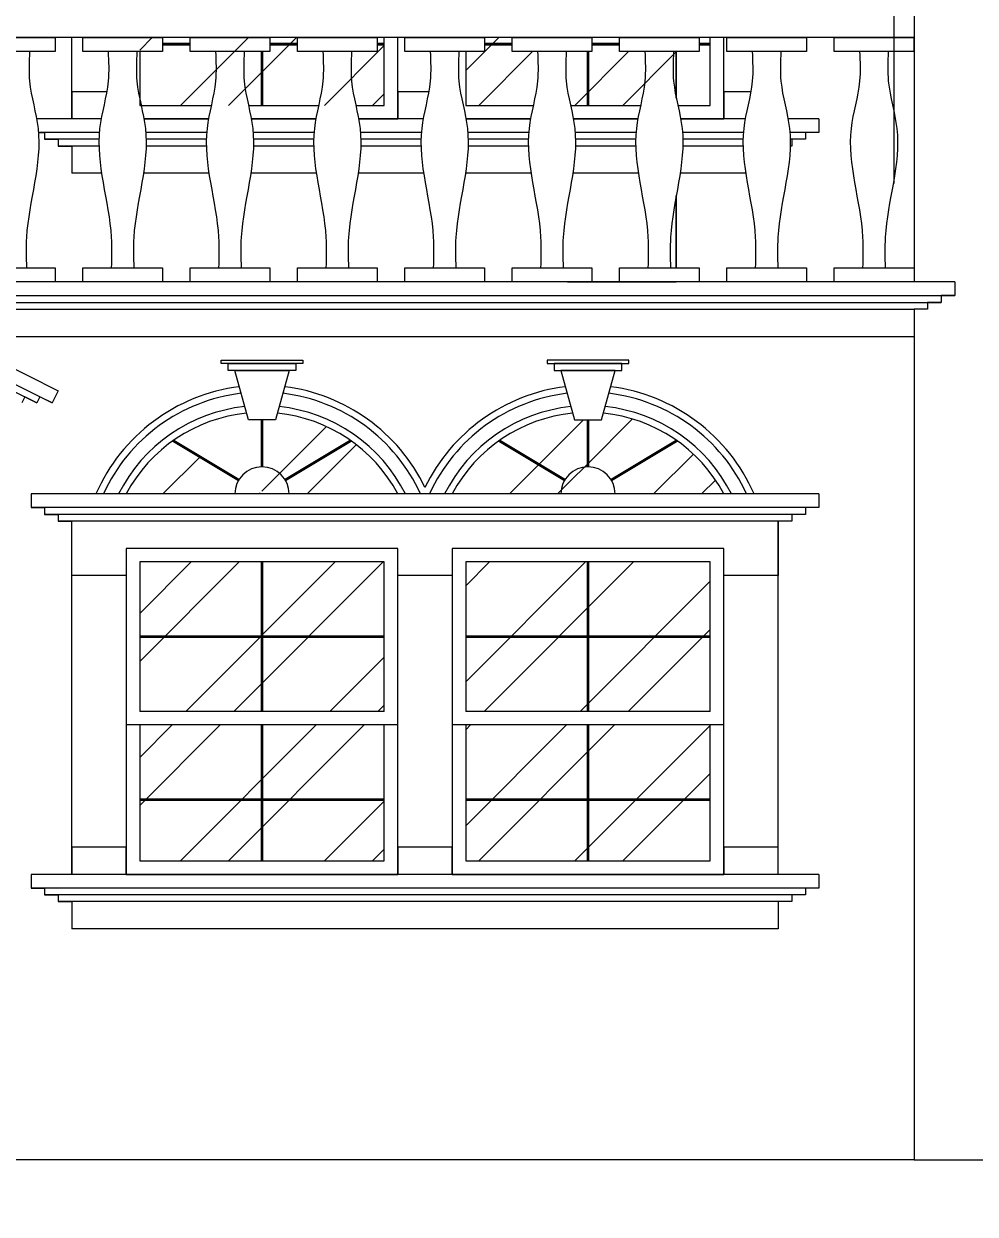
# Model space of a CAD drawing. Header units: inches. Extents: x -370 to 18, y -197 to 199.
# Drawn here: x -184.432 to -180.93, y 165.338 to 169.718 of the extents above; entities that cross this region are included whole.
import ezdxf
from ezdxf.enums import TextEntityAlignment as Align

# ---------------------------------------------------------------- set-up
doc = ezdxf.new("R2010")
doc.units = ezdxf.units.IN
doc.header["$MEASUREMENT"] = 0
doc.linetypes.add('CENTER2', pattern=[28.575, 19.05, -3.175, 3.175, -3.175])
doc.layers.add('MUEBLES', color=7, linetype='Continuous')
doc.styles.get("Standard").update_dxf_attribs({"font": 'arial.ttf'})
pattern_1 = [(45, (-262.92226, 225.59636), (-0.265165, 0.265165), []), (45, (-262.7455, 225.59636), (-0.265165, 0.265165), [])]
pattern_2 = [(45, (-261.72226, 225.59636), (-0.265165, 0.265165), []), (45, (-261.5455, 225.59636), (-0.265165, 0.265165), [])]

# ---------------------------------------------------------------- blocks, each defined once
blk = doc.blocks.new('EJE NORTE NUEVO')
at = {"color": 2, "linetype": 'CENTER2'}
blk.add_line((0, 2.5579), (0, -2.5579), dxfattribs=at)
at = {"color": 4}
blk.add_attdef('A', text='', height=0.3581, dxfattribs=at).set_placement((0, 2.9051), align=Align.MIDDLE_CENTER)

msp = doc.modelspace()

# ---------------------------------------------------------------- hatches: boundary and pattern name
at = {"transparency": 33554610}
h = msp.add_hatch(dxfattribs=at)
h.set_pattern_fill('ANSI32', color=8)
h.set_pattern_definition([(45, (-261.72226, 228.37636), (-0.265165, 0.265165), []), (45, (-261.5455, 228.37636), (-0.265165, 0.265165), [])])
h.paths.add_polyline_path([(-183.10541, 169.96803), (-184.00541, 169.96803), (-184.00541, 170.51803), (-183.10541, 170.51803)])
h.paths.add_polyline_path([(-183.10541, 169.76803), (-184.00541, 169.76803), (-184.00541, 169.91803), (-183.10541, 169.91803)])
h.paths.add_polyline_path([(-183.13187, 169.61584), (-183.13187, 169.66803), (-183.10541, 169.66803), (-183.10541, 169.41803), (-184.00541, 169.41803), (-184.00541, 169.66803), (-183.42513, 169.66803), (-183.42513, 169.61584)])
h = msp.add_hatch(dxfattribs=at)
h.set_pattern_fill('ANSI32', color=8)
h.set_pattern_definition([(45, (-262.92226, 228.37636), (-0.265165, 0.265165), []), (45, (-262.7455, 228.37636), (-0.265165, 0.265165), [])])
h.paths.add_polyline_path([(-181.90541, 169.96803), (-182.80541, 169.96803), (-182.80541, 170.51803), (-181.90541, 170.51803)])
h.paths.add_polyline_path([(-181.90541, 169.76803), (-182.80541, 169.76803), (-182.80541, 169.91803), (-181.90541, 169.91803)])
h.paths.add_polyline_path([(-181.94666, 169.61584), (-181.94666, 169.66803), (-181.90541, 169.66803), (-181.90541, 169.41803), (-182.80541, 169.41803), (-182.80541, 169.66803), (-182.63498, 169.66803), (-182.63498, 169.61584), (-182.34173, 169.61584), (-182.34173, 169.66803), (-182.23991, 169.66803), (-182.23991, 169.61584)])
h = msp.add_hatch(dxfattribs=at)
h.set_pattern_fill('ANSI32', color=8)
h.set_pattern_definition(pattern_2)
h.paths.add_polyline_path([(-183.55541, 168.26033), (-183.50541, 168.26033), (-183.4986, 168.28518, -0.1293594), (-183.22847, 168.1842), (-183.55541, 167.98803)])
h = msp.add_hatch(dxfattribs=at)
h.set_pattern_fill('ANSI32', color=8)
h.set_pattern_definition(pattern_1)
h.paths.add_polyline_path([(-182.41223, 168.28518), (-182.40541, 168.26033), (-182.35541, 168.26033), (-182.35541, 167.98803), (-182.68236, 168.1842, -0.1293594)])
h = msp.add_hatch(dxfattribs=at)
h.set_pattern_fill('ANSI32', color=8)
h.set_pattern_definition(pattern_1)
h.paths.add_polyline_path([(-182.35541, 168.26033), (-182.30541, 168.26033), (-182.2986, 168.28518, -0.1293594), (-182.02847, 168.1842), (-182.35541, 167.98803)])
h = msp.add_hatch(dxfattribs=at)
h.set_pattern_fill('ANSI32', color=8)
h.set_pattern_definition(pattern_2)
h.paths.add_polyline_path([(-183.88236, 168.1842), (-183.55541, 167.98803), (-184.05541, 167.98803, -0.1169867)])
h = msp.add_hatch(dxfattribs=at)
h.set_pattern_fill('ANSI32', color=8)
h.set_pattern_definition(pattern_2)
h.paths.add_polyline_path([(-183.22847, 168.1842, -0.1169867), (-183.05541, 167.98803), (-183.55541, 167.98803)])
h = msp.add_hatch(dxfattribs=at)
h.set_pattern_fill('ANSI32', color=8)
h.set_pattern_definition(pattern_1)
h.paths.add_polyline_path([(-182.68236, 168.1842), (-182.35541, 167.98803), (-182.85541, 167.98803, -0.1169867)])
h = msp.add_hatch(dxfattribs=at)
h.set_pattern_fill('ANSI32', color=8)
h.set_pattern_definition(pattern_1)
h.paths.add_polyline_path([(-182.02847, 168.1842, -0.1169867), (-181.85541, 167.98803), (-182.35541, 167.98803)])
h = msp.add_hatch(dxfattribs=at)
h.set_pattern_fill('ANSI32', color=8)
h.set_pattern_definition(pattern_2)
h.paths.add_polyline_path([(-184.00541, 167.13803), (-183.10541, 167.13803), (-183.10541, 166.63803), (-184.00541, 166.63803)])
h.paths.add_polyline_path([(-183.10541, 167.18803), (-184.00541, 167.18803), (-184.00541, 167.73803), (-183.10541, 167.73803)])
h = msp.add_hatch(dxfattribs=at)
h.set_pattern_fill('ANSI32', color=8)
h.set_pattern_definition(pattern_1)
h.paths.add_polyline_path([(-182.80541, 167.13803), (-181.90541, 167.13803), (-181.90541, 166.63803), (-182.80541, 166.63803)])
h.paths.add_polyline_path([(-181.90541, 167.18803), (-182.80541, 167.18803), (-182.80541, 167.73803), (-181.90541, 167.73803)])

# ---------------------------------------------------------------- linework, layer by layer
at = {"color": 5}
for p, q in [((-181.15541, 171.56803), (-181.15541, 168.76803)), ((-181.25541, 168.76803), (-185.10541, 168.76803)), ((-181.00541, 168.76803), (-184.50541, 168.76803)), ((-181.00541, 168.76803), (-181.00541, 168.71803)), ((-181.00541, 168.76803), (-181.00541, 168.71803)), ((-185.00541, 168.71803), (-181.00541, 168.71803)), ((-181.00541, 168.71803), (-181.05541, 168.71803)), ((-181.05541, 168.71803), (-181.05541, 168.69303)), ((-181.00541, 168.71803), (-181.05541, 168.71803)), ((-181.05541, 168.71803), (-181.05541, 168.69303)), ((-184.95541, 168.69303), (-181.05541, 168.69303)), ((-181.05541, 168.69303), (-181.10541, 168.69303)), ((-181.10541, 168.69303), (-181.10541, 168.66803)), ((-184.90541, 168.66803), (-181.15541, 168.66803)), ((-181.10541, 168.66803), (-181.15541, 168.66803)), ((-181.15541, 168.66803), (-181.15541, 168.56803)), ((-184.70541, 168.56803), (-181.15541, 168.56803)), ((-181.15541, 168.56803), (-181.15541, 165.53803))]:
    msp.add_line(p, q, dxfattribs=at)
at = {"color": 2}
for p, q in [((-184.25541, 169.36803), (-184.25541, 169.66803)), ((-184.12698, 169.46803), (-184.25541, 169.46803)), ((-181.75655, 169.46803), (-181.85541, 169.46803)), ((-184.25541, 166.58803), (-184.25541, 167.88803)), ((-181.65541, 166.58803), (-181.65541, 167.88803)), ((-181.65541, 167.88803), (-181.65541, 167.78803)), ((-184.05541, 167.68803), (-184.25541, 167.68803)), ((-182.85541, 167.68803), (-183.05541, 167.68803)), ((-181.65541, 167.68803), (-181.85541, 167.68803)), ((-183.10541, 167.18803), (-184.00541, 167.18803)), ((-181.90541, 167.18803), (-182.80541, 167.18803)), ((-183.05541, 167.13803), (-184.05541, 167.13803)), ((-181.85541, 167.13803), (-182.85541, 167.13803)), ((-184.05541, 166.68803), (-184.25541, 166.68803)), ((-181.65541, 166.68803), (-181.85541, 166.68803))]:
    msp.add_line(p, q, dxfattribs=at)
at = {"color": 3}
for p, q in [((-182.03041, 169.61584), (-182.03041, 169.44456)), ((-184.14753, 169.36803), (-184.38483, 169.36803)), ((-183.75246, 169.36803), (-183.98976, 169.36803)), ((-183.35739, 169.36803), (-183.59468, 169.36803)), ((-182.96231, 169.36803), (-183.19961, 169.36803)), ((-182.56724, 169.36803), (-182.80454, 169.36803)), ((-182.17217, 169.36803), (-182.40947, 169.36803)), ((-181.7771, 169.36803), (-182.0144, 169.36803)), ((-181.50541, 169.36803), (-181.61932, 169.36803)), ((-181.50541, 169.36803), (-181.50541, 169.31803)), ((-184.15426, 169.31803), (-184.3781, 169.31803)), ((-184.3781, 169.31803), (-184.35541, 169.31803)), ((-184.3781, 169.31803), (-184.35541, 169.31803)), ((-184.35541, 169.31803), (-184.35541, 169.29303)), ((-184.35541, 169.31803), (-184.35541, 169.29303)), ((-184.1555, 169.29303), (-184.35541, 169.29303)), ((-184.35541, 169.29303), (-184.30541, 169.29303)), ((-184.30541, 169.29303), (-184.30541, 169.26803)), ((-183.75919, 169.31803), (-183.98303, 169.31803)), ((-183.76043, 169.29303), (-183.98179, 169.29303)), ((-183.36412, 169.31803), (-183.58795, 169.31803)), ((-183.36536, 169.29303), (-183.58671, 169.29303)), ((-182.96904, 169.31803), (-183.19288, 169.31803)), ((-182.97028, 169.29303), (-183.19164, 169.29303)), ((-182.57397, 169.31803), (-182.79781, 169.31803)), ((-182.57521, 169.29303), (-182.79657, 169.29303)), ((-182.1789, 169.31803), (-182.40274, 169.31803)), ((-182.18014, 169.29303), (-182.4015, 169.29303)), ((-181.78383, 169.31803), (-182.00767, 169.31803)), ((-181.78507, 169.29303), (-182.00643, 169.29303)), ((-181.50541, 169.31803), (-181.61259, 169.31803)), ((-181.60541, 169.29303), (-181.61135, 169.29303)), ((-181.55541, 169.29303), (-181.60541, 169.29303)), ((-181.60541, 169.29303), (-181.60541, 169.26803)), ((-181.50541, 169.31803), (-181.55541, 169.31803)), ((-181.55541, 169.31803), (-181.55541, 169.29303)), ((-184.15545, 169.26803), (-184.30541, 169.26803)), ((-184.30541, 169.26803), (-184.25541, 169.26803)), ((-184.25541, 169.26803), (-184.25541, 169.16803)), ((-183.76038, 169.26803), (-183.98184, 169.26803)), ((-183.36531, 169.26803), (-183.58676, 169.26803)), ((-182.97023, 169.26803), (-183.19169, 169.26803)), ((-182.57516, 169.26803), (-182.79662, 169.26803)), ((-182.18009, 169.26803), (-182.40155, 169.26803)), ((-181.78502, 169.26803), (-182.00648, 169.26803)), ((-181.60541, 169.26803), (-181.6114, 169.26803)), ((-184.14567, 169.16803), (-184.25541, 169.16803)), ((-183.7506, 169.16803), (-183.99161, 169.16803)), ((-183.35553, 169.16803), (-183.59654, 169.16803)), ((-182.96046, 169.16803), (-183.20147, 169.16803)), ((-182.56539, 169.16803), (-182.8064, 169.16803)), ((-182.17031, 169.16803), (-182.41132, 169.16803)), ((-181.77524, 169.16803), (-182.01625, 169.16803)), ((-182.03041, 169.08614), (-182.03041, 168.82022)), ((-184.40541, 167.98803), (-184.40541, 167.93803)), ((-181.50541, 167.98803), (-184.40541, 167.98803)), ((-184.40541, 167.98803), (-184.40541, 167.93803)), ((-181.65541, 167.98803), (-184.25541, 167.98803)), ((-183.05541, 167.98803), (-184.05541, 167.98803)), ((-181.85541, 167.98803), (-182.85541, 167.98803)), ((-181.50541, 167.98803), (-181.50541, 167.93803)), ((-181.50541, 167.93803), (-184.40541, 167.93803)), ((-184.40541, 167.93803), (-184.35541, 167.93803)), ((-184.35541, 167.93803), (-184.35541, 167.91303)), ((-181.50541, 167.93803), (-181.55541, 167.93803)), ((-181.55541, 167.93803), (-181.55541, 167.91303)), ((-181.60541, 167.91303), (-184.35541, 167.91303)), ((-184.35541, 167.91303), (-184.30541, 167.91303)), ((-184.30541, 167.91303), (-184.30541, 167.88803)), ((-181.65541, 167.88803), (-184.30541, 167.88803)), ((-184.30541, 167.88803), (-184.25541, 167.88803)), ((-181.60541, 167.88803), (-181.65541, 167.88803)), ((-181.60541, 167.91303), (-181.60541, 167.88803)), ((-181.55541, 167.91303), (-181.60541, 167.91303)), ((-181.50541, 166.58803), (-184.40541, 166.58803)), ((-184.40541, 166.58803), (-184.40541, 166.53803)), ((-184.40541, 166.58803), (-184.40541, 166.53803)), ((-181.50541, 166.58803), (-181.50541, 166.53803)), ((-181.50541, 166.53803), (-184.40541, 166.53803)), ((-184.40541, 166.53803), (-184.35541, 166.53803)), ((-184.35541, 166.53803), (-184.35541, 166.51303)), ((-181.50541, 166.53803), (-181.55541, 166.53803)), ((-181.55541, 166.53803), (-181.55541, 166.51303)), ((-184.35541, 166.51303), (-184.30541, 166.51303)), ((-181.60541, 166.51303), (-184.35541, 166.51303)), ((-184.30541, 166.51303), (-184.30541, 166.48803)), ((-184.30541, 166.48803), (-184.25541, 166.48803)), ((-181.65541, 166.48803), (-184.30541, 166.48803)), ((-184.25541, 166.48803), (-184.25541, 166.38803)), ((-181.60541, 166.48803), (-181.65541, 166.48803)), ((-181.65541, 166.48803), (-181.65541, 166.38803)), ((-181.60541, 166.51303), (-181.60541, 166.48803)), ((-181.55541, 166.51303), (-181.60541, 166.51303)), ((-181.65541, 166.38803), (-184.25541, 166.38803))]:
    msp.add_line(p, q, dxfattribs=at)
for p, q in [((-182.94176, 169.46803), (-183.05541, 169.46803)), ((-182.85541, 166.68803), (-183.05541, 166.68803))]:
    msp.add_line(p, q)
at = {"color": 6}
for p, q in [((-185.50541, 168.96803), (-184.30541, 168.36803)), ((-185.50541, 168.91213), (-184.32777, 168.32331)), ((-185.50541, 168.88418), (-184.38368, 168.32331)), ((-181.15541, 165.53803), (-190.93221, 165.53803))]:
    msp.add_line(p, q, dxfattribs=at)
for points in [[(-184.30541, 168.36803), (-184.32777, 168.32331), (-184.3725, 168.34567), (-184.38368, 168.32331), (-184.4284, 168.34567), (-184.43958, 168.32331)], [(-181.15541, 165.53803), (-180.15541, 165.53803), (-180.15541, 165.33803), (-177.78971, 165.33803)]]:
    msp.add_lwpolyline(points, dxfattribs=at)
at = {"color": 3}
for centre, radius, start, end in [((-183.55541, 167.72136), 0.66667, 97.20177, 156.42182), ((-183.55541, 167.72136), 0.66667, 25.84193, 82.79823), ((-182.35541, 167.72136), 0.66667, 97.20177, 154.15807), ((-182.35541, 167.72136), 0.66667, 23.57818, 82.79823), ((-183.55541, 167.72136), 0.64167, 96.88265, 155.44387), ((-183.55541, 167.72136), 0.64167, 24.55613, 83.11735), ((-182.35541, 167.72136), 0.64167, 96.88265, 155.44387), ((-182.35541, 167.72136), 0.64167, 24.55613, 83.11735), ((-183.55541, 167.72136), 0.59167, 96.16253, 153.21112), ((-183.55541, 167.72136), 0.56667, 95.75417, 151.92751), ((-183.55541, 167.72136), 0.56667, 28.07249, 84.24583), ((-183.55541, 167.72136), 0.59167, 26.78888, 83.83747), ((-182.35541, 167.72136), 0.59167, 96.16253, 153.21112), ((-182.35541, 167.72136), 0.56667, 95.75417, 151.92751), ((-182.35541, 167.72136), 0.56667, 28.07249, 84.24583), ((-182.35541, 167.72136), 0.59167, 26.78888, 83.83747)]:
    msp.add_arc(centre, radius, start, end, dxfattribs=at)
at = {"color": 6}
for centre in [(-183.55541, 167.98803), (-182.35541, 167.98803)]:
    msp.add_arc(centre, 0.1, 0, 180, dxfattribs=at)
at = {"color": 4}
for points in [[(-184.41083, 169.61584), (-184.41083, 169.50698), (-184.37956, 169.33329), (-184.42221, 168.93276), (-184.42221, 168.82022)], [(-184.12153, 169.61584), (-184.12153, 169.50698), (-184.1528, 169.33329), (-184.11014, 168.93276), (-184.11014, 168.82022)], [(-184.01576, 169.61584), (-184.01576, 169.50698), (-183.98449, 169.33329), (-184.02714, 168.93276), (-184.02714, 168.82022)], [(-183.72646, 169.61584), (-183.72646, 169.50698), (-183.75773, 169.33329), (-183.71507, 168.93276), (-183.71507, 168.82022)], [(-183.62069, 169.61584), (-183.62069, 169.50698), (-183.58941, 169.33329), (-183.63207, 168.93276), (-183.63207, 168.82022)], [(-183.33138, 169.61584), (-183.33138, 169.50698), (-183.36266, 169.33329), (-183.32, 168.93276), (-183.32, 168.82022)], [(-183.22561, 169.61584), (-183.22561, 169.50698), (-183.19434, 169.33329), (-183.237, 168.93276), (-183.237, 168.82022)], [(-182.93631, 169.61584), (-182.93631, 169.50698), (-182.96758, 169.33329), (-182.92493, 168.93276), (-182.92493, 168.82022)], [(-182.83054, 169.61584), (-182.83054, 169.50698), (-182.79927, 169.33329), (-182.84193, 168.93276), (-182.84193, 168.82022)], [(-182.54124, 169.61584), (-182.54124, 169.50698), (-182.57251, 169.33329), (-182.52986, 168.93276), (-182.52986, 168.82022)], [(-182.43547, 169.61584), (-182.43547, 169.50698), (-182.4042, 169.33329), (-182.44685, 168.93276), (-182.44685, 168.82022)], [(-182.14617, 169.61584), (-182.14617, 169.50698), (-182.17744, 169.33329), (-182.13478, 168.93276), (-182.13478, 168.82022)], [(-182.0404, 169.61584), (-182.0404, 169.50698), (-182.00913, 169.33329), (-182.05178, 168.93276), (-182.05178, 168.82022)], [(-181.7511, 169.61584), (-181.7511, 169.50698), (-181.78237, 169.33329), (-181.73971, 168.93276), (-181.73971, 168.82022)], [(-181.64533, 169.61584), (-181.64533, 169.50698), (-181.61405, 169.33329), (-181.65671, 168.93276), (-181.65671, 168.82022)], [(-181.35602, 169.61584), (-181.35602, 169.50698), (-181.3873, 169.33329), (-181.34464, 168.93276), (-181.34464, 168.82022)], [(-181.25025, 169.61584), (-181.25025, 169.50698), (-181.21898, 169.33329), (-181.26164, 168.93276), (-181.26164, 168.82022)]]:
    msp.add_spline(points, degree=3, dxfattribs=at)
at = {"layer": 'MUEBLES', "color": 5}
msp.add_lwpolyline([(-186.88566, 169.76803), (-181.15541, 169.76803), (-181.15541, 169.66803), (-186.88566, 169.66803)], close=True, dxfattribs=at)
at = {"layer": 'MUEBLES', "color": 4}
for points in [[(-184.61034, 169.66803), (-184.31709, 169.66803), (-184.31709, 169.61584), (-184.61034, 169.61584)], [(-184.21527, 169.66803), (-183.92202, 169.66803), (-183.92202, 169.61584), (-184.21527, 169.61584)], [(-183.8202, 169.66803), (-183.52695, 169.66803), (-183.52695, 169.61584), (-183.8202, 169.61584)], [(-183.42513, 169.66803), (-183.13187, 169.66803), (-183.13187, 169.61584), (-183.42513, 169.61584)], [(-183.03005, 169.66803), (-182.7368, 169.66803), (-182.7368, 169.61584), (-183.03005, 169.61584)], [(-182.63498, 169.66803), (-182.34173, 169.66803), (-182.34173, 169.61584), (-182.63498, 169.61584)], [(-182.23991, 169.66803), (-181.94666, 169.66803), (-181.94666, 169.61584), (-182.23991, 169.61584)], [(-181.84484, 169.66803), (-181.55158, 169.66803), (-181.55158, 169.61584), (-181.84484, 169.61584)], [(-181.44976, 169.66803), (-181.15651, 169.66803), (-181.15651, 169.61584), (-181.44976, 169.61584)], [(-184.61034, 168.82022), (-184.31709, 168.82022), (-184.31709, 168.76803), (-184.61034, 168.76803)], [(-184.21527, 168.82022), (-183.92202, 168.82022), (-183.92202, 168.76803), (-184.21527, 168.76803)], [(-183.8202, 168.82022), (-183.52695, 168.82022), (-183.52695, 168.76803), (-183.8202, 168.76803)], [(-183.42513, 168.82022), (-183.13187, 168.82022), (-183.13187, 168.76803), (-183.42513, 168.76803)], [(-183.03005, 168.82022), (-182.7368, 168.82022), (-182.7368, 168.76803), (-183.03005, 168.76803)], [(-182.63498, 168.82022), (-182.34173, 168.82022), (-182.34173, 168.76803), (-182.63498, 168.76803)], [(-182.23991, 168.82022), (-181.94666, 168.82022), (-181.94666, 168.76803), (-182.23991, 168.76803)], [(-181.84484, 168.82022), (-181.55158, 168.82022), (-181.55158, 168.76803), (-181.84484, 168.76803)], [(-183.70541, 168.48097), (-183.40541, 168.48097), (-183.40541, 168.46847), (-183.70541, 168.46847)], [(-183.68041, 168.46847), (-183.43041, 168.46847), (-183.43041, 168.44267), (-183.68041, 168.44267)], [(-182.20541, 168.48097), (-182.50541, 168.48097), (-182.50541, 168.46847), (-182.20541, 168.46847)], [(-182.23041, 168.46847), (-182.48041, 168.46847), (-182.48041, 168.44267), (-182.23041, 168.44267)]]:
    msp.add_lwpolyline(points, close=True, dxfattribs=at)
at = {"layer": 'MUEBLES', "const_width": 0.01}
for points in [[(-183.8202, 169.64303), (-183.92202, 169.64303)], [(-183.42513, 169.64303), (-183.52695, 169.64303)], [(-183.10541, 169.64303), (-183.13187, 169.64303)], [(-182.63498, 169.64303), (-182.7368, 169.64303)], [(-182.23991, 169.64303), (-182.34173, 169.64303)], [(-181.90541, 169.64303), (-181.94666, 169.64303)], [(-183.55541, 169.61584), (-183.55541, 169.41803)], [(-182.35541, 169.61584), (-182.35541, 169.41803)], [(-183.55541, 168.26033), (-183.55541, 168.08803)], [(-182.35541, 168.26033), (-182.35541, 168.08803)], [(-183.64116, 168.03948), (-183.88236, 168.1842)], [(-183.46966, 168.03948), (-183.22847, 168.1842)], [(-182.44116, 168.03948), (-182.68236, 168.1842)], [(-182.26966, 168.03948), (-182.02847, 168.1842)], [(-183.55541, 167.73803), (-183.55541, 167.18803)], [(-182.35541, 167.73803), (-182.35541, 167.18803)], [(-183.10541, 167.46303), (-184.00541, 167.46303)], [(-181.90541, 167.46303), (-182.80541, 167.46303)], [(-183.55541, 167.13803), (-183.55541, 166.63803)], [(-182.35541, 167.13803), (-182.35541, 166.63803)], [(-183.10541, 166.86303), (-184.00541, 166.86303)], [(-181.90541, 166.86303), (-182.80541, 166.86303)]]:
    msp.add_lwpolyline(points, dxfattribs=at)
at = {"layer": 'MUEBLES', "color": 2}
for points in [[(-183.20996, 169.41803), (-183.10541, 169.41803), (-183.10541, 169.66803)], [(-183.19961, 169.36803), (-183.05541, 169.36803), (-183.05541, 169.66803)], [(-182.02474, 169.41803), (-181.90541, 169.41803), (-181.90541, 169.66803)], [(-182.0144, 169.36803), (-181.85541, 169.36803), (-181.85541, 169.66803)], [(-184.00541, 169.61584), (-184.00541, 169.41803), (-183.74211, 169.41803)], [(-182.80541, 169.61584), (-182.80541, 169.41803), (-182.55689, 169.41803)], [(-183.60503, 169.41803), (-183.34704, 169.41803)], [(-182.41982, 169.41803), (-182.16182, 169.41803)], [(-183.98976, 169.36803), (-183.75246, 169.36803)], [(-183.59468, 169.36803), (-183.35739, 169.36803)], [(-182.80454, 169.36803), (-182.56724, 169.36803)], [(-182.40947, 169.36803), (-182.17217, 169.36803)], [(-183.10541, 167.18803), (-183.10541, 167.73803), (-184.00541, 167.73803), (-184.00541, 167.18803)], [(-181.90541, 167.18803), (-181.90541, 167.73803), (-182.80541, 167.73803), (-182.80541, 167.18803)], [(-184.00541, 167.13803), (-184.00541, 166.63803), (-183.10541, 166.63803), (-183.10541, 167.13803)], [(-182.80541, 167.13803), (-182.80541, 166.63803), (-181.90541, 166.63803), (-181.90541, 167.13803)]]:
    msp.add_lwpolyline(points, dxfattribs=at)
at = {"layer": 'MUEBLES', "color": 1}
for points in [[(-182.03041, 169.44456), (-182.03041, 169.61584)], [(-182.03041, 168.82022), (-182.03041, 169.08614)], [(-182.43041, 168.76803), (-182.43041, 168.76803), (-182.03041, 168.76803)]]:
    msp.add_lwpolyline(points, dxfattribs=at)
at = {"layer": 'MUEBLES', "color": 3}
for points in [[(-184.12698, 169.46803), (-184.25541, 169.46803), (-184.25541, 169.36803)], [(-182.94176, 169.46803), (-183.05541, 169.46803), (-183.05541, 169.36803)], [(-181.75655, 169.46803), (-181.85541, 169.46803), (-181.85541, 169.36803)], [(-181.65541, 167.88803), (-181.65541, 167.68803), (-181.85541, 167.68803), (-181.85541, 167.78803), (-182.85541, 167.78803), (-182.85541, 167.68803), (-183.05541, 167.68803), (-183.05541, 167.78803), (-184.05541, 167.78803), (-184.05541, 167.68803), (-184.25541, 167.68803), (-184.25541, 167.88803)], [(-184.05541, 166.58803), (-184.05541, 166.68803), (-184.25541, 166.68803), (-184.25541, 166.58803)], [(-182.85541, 166.58803), (-182.85541, 166.68803), (-183.05541, 166.68803), (-183.05541, 166.58803)], [(-181.65541, 166.58803), (-181.65541, 166.68803), (-181.85541, 166.68803), (-181.85541, 166.58803)]]:
    msp.add_lwpolyline(points, dxfattribs=at)
at = {"layer": 'MUEBLES', "color": 4}
for points in [[(-181.25541, 168.76803), (-181.44976, 168.76803), (-181.44976, 168.82022), (-181.15651, 168.82022), (-181.15651, 168.81748)], [(-183.65541, 168.44267), (-183.45541, 168.44267), (-183.50541, 168.26033), (-183.60541, 168.26033), (-183.65541, 168.44267)], [(-182.25541, 168.44267), (-182.45541, 168.44267), (-182.40541, 168.26033), (-182.30541, 168.26033), (-182.25541, 168.44267)]]:
    msp.add_lwpolyline(points, dxfattribs=at)
at = {"layer": 'MUEBLES', "color": 2}
for points in [[(-183.05541, 167.78803), (-184.05541, 167.78803), (-184.05541, 166.58803), (-183.05541, 166.58803)], [(-181.85541, 167.78803), (-182.85541, 167.78803), (-182.85541, 166.58803), (-181.85541, 166.58803)]]:
    msp.add_lwpolyline(points, close=True, dxfattribs=at)

# ---------------------------------------------------------------- block references
msp.add_blockref('EJE NORTE NUEVO', (-181.23041, 171.6889))

doc.saveas('drawing.dxf')
